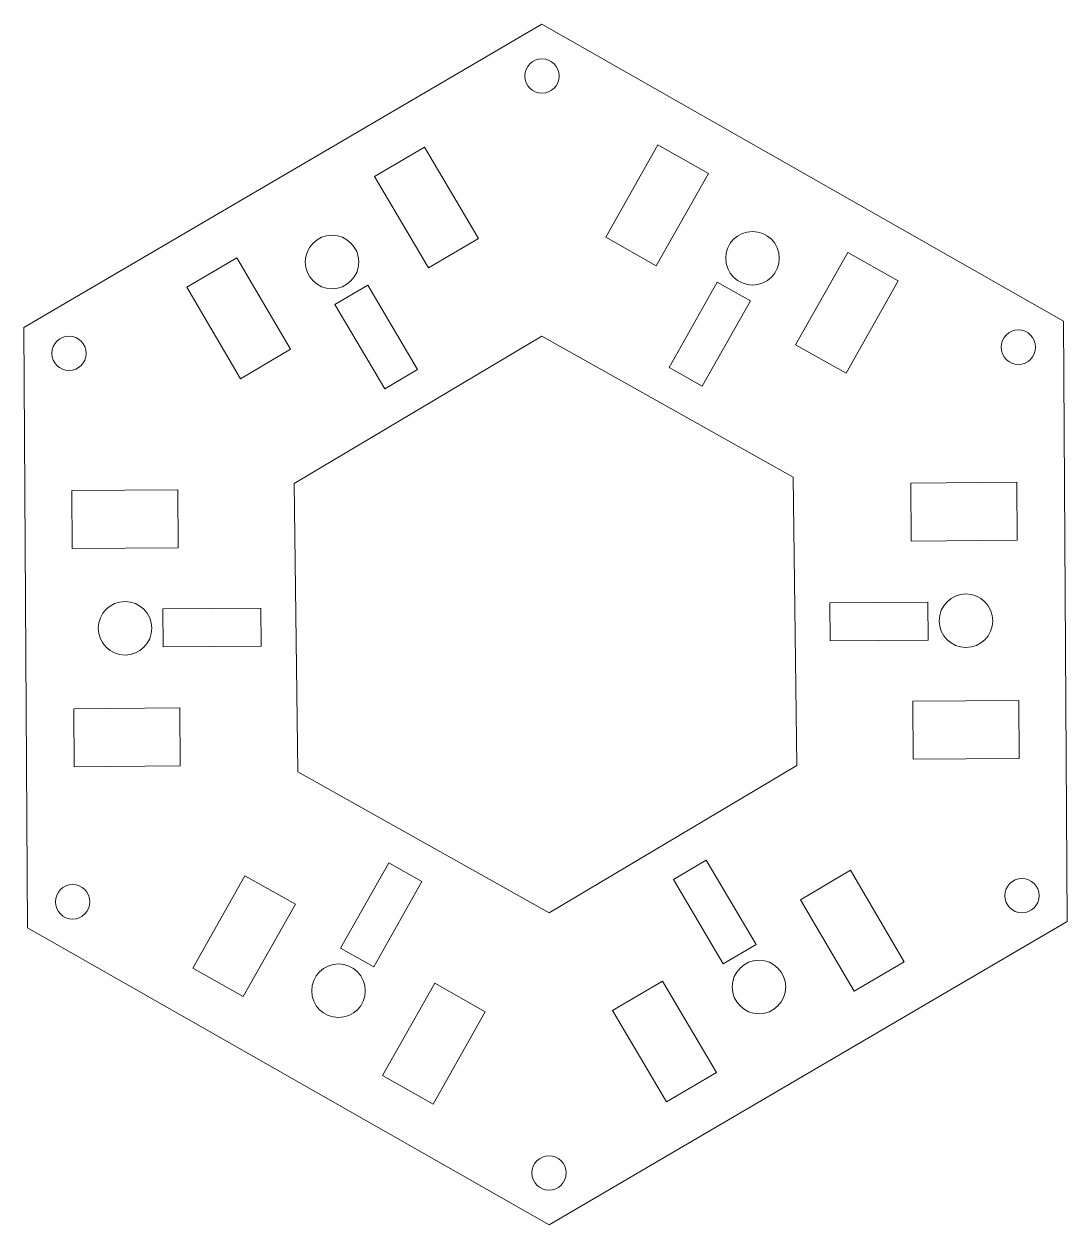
# Model space of a CAD drawing. Header units: inches. Extents: x -1.3 to 1.3, y -1.5 to 1.5.
import ezdxf

# ---------------------------------------------------------------- set-up
doc = ezdxf.new("R2010")
doc.units = ezdxf.units.IN
doc.header["$MEASUREMENT"] = 0

msp = doc.modelspace()

# ---------------------------------------------------------------- linework, layer by layer
at = {"color": 1, "linetype": 'Continuous', "lineweight": 5}
for p, q in [((-0.0089, 1.5), (-1.3035, 0.7423)), ((1.2946, 0.7577), (-0.0089, 1.5)), ((-0.3024, 1.1927), (-0.4273, 1.119)), ((-0.1678, 0.9643), (-0.3024, 1.1927)), ((0.1506, 0.9672), (0.2811, 1.1978)), ((0.2811, 1.1978), (0.4073, 1.1265)), ((-0.4273, 1.119), (-0.2928, 0.8907)), ((0.4073, 1.1265), (0.2768, 0.8958)), ((-0.2928, 0.8907), (-0.1678, 0.9643)), ((0.1506, 0.9672), (0.2768, 0.8958)), ((-0.8968, 0.8423), (-0.7719, 0.916)), ((-0.7719, 0.916), (-0.6374, 0.6877)), ((0.7555, 0.9296), (0.625, 0.6989)), ((0.8817, 0.8582), (0.7555, 0.9296)), ((-0.7623, 0.614), (-0.8968, 0.8423)), ((-0.5263, 0.7995), (-0.4444, 0.8478)), ((-0.4444, 0.8478), (-0.3201, 0.6367)), ((0.3087, 0.6423), (0.4293, 0.8555)), ((0.4293, 0.8555), (0.512, 0.8088)), ((0.7512, 0.6275), (0.8817, 0.8582)), ((-0.4019, 0.5885), (-0.5263, 0.7995)), ((0.512, 0.8088), (0.3914, 0.5955)), ((1.3035, -0.7423), (1.2946, 0.7577)), ((-1.3035, 0.7423), (-1.2946, -0.7577)), ((-0.0089, 0.7204), (-0.6283, 0.3525)), ((0.6194, 0.3679), (-0.0089, 0.7204)), ((0.625, 0.6989), (0.7512, 0.6275)), ((-0.7623, 0.614), (-0.6374, 0.6877)), ((-0.3201, 0.6367), (-0.4019, 0.5885)), ((0.3914, 0.5955), (0.3087, 0.6423)), ((0.6283, -0.3525), (0.6194, 0.3679)), ((-0.9191, 0.3368), (-1.1841, 0.3345)), ((-1.1841, 0.3345), (-1.1828, 0.1895)), ((-0.9178, 0.1918), (-0.9191, 0.3368)), ((-0.6283, 0.3525), (-0.6194, -0.3679)), ((0.9129, 0.3531), (1.1779, 0.3555)), ((0.9129, 0.3531), (0.9142, 0.2081)), ((1.1779, 0.3555), (1.1792, 0.2105)), ((1.1792, 0.2105), (0.9142, 0.2081)), ((-1.1828, 0.1895), (-0.9178, 0.1918)), ((-0.9564, 0.039), (-0.7114, 0.0412)), ((-0.9556, -0.056), (-0.9564, 0.039)), ((-0.7114, 0.0412), (-0.7106, -0.0538)), ((0.7106, 0.0538), (0.9556, 0.056)), ((0.7114, -0.0412), (0.7106, 0.0538)), ((0.9556, 0.056), (0.9564, -0.039)), ((-0.7106, -0.0538), (-0.9556, -0.056)), ((0.9564, -0.039), (0.7114, -0.0412)), ((-1.1792, -0.2105), (-0.9142, -0.2081)), ((-0.9129, -0.3531), (-0.9142, -0.2081)), ((1.1828, -0.1895), (0.9178, -0.1918)), ((0.9178, -0.1918), (0.9191, -0.3368)), ((1.1841, -0.3345), (1.1828, -0.1895)), ((-1.1779, -0.3555), (-1.1792, -0.2105)), ((-0.9129, -0.3531), (-1.1779, -0.3555)), ((0.0089, -0.7204), (0.6283, -0.3525)), ((0.9191, -0.3368), (1.1841, -0.3345)), ((-0.6194, -0.3679), (0.0089, -0.7204)), ((-0.512, -0.8088), (-0.3914, -0.5955)), ((-0.3914, -0.5955), (-0.3087, -0.6423)), ((0.3201, -0.6367), (0.4019, -0.5885)), ((0.4019, -0.5885), (0.5263, -0.7995)), ((-0.7512, -0.6275), (-0.8817, -0.8582)), ((-0.625, -0.6989), (-0.7512, -0.6275)), ((0.7623, -0.614), (0.6374, -0.6877)), ((0.7623, -0.614), (0.8968, -0.8423)), ((-0.3087, -0.6423), (-0.4293, -0.8555)), ((0.4444, -0.8478), (0.3201, -0.6367)), ((0.7719, -0.916), (0.6374, -0.6877)), ((-0.7555, -0.9296), (-0.625, -0.6989)), ((0.0089, -1.5), (1.3035, -0.7423)), ((-1.2946, -0.7577), (0.0089, -1.5)), ((-0.4293, -0.8555), (-0.512, -0.8088)), ((0.5263, -0.7995), (0.4444, -0.8478)), ((-0.8817, -0.8582), (-0.7555, -0.9296)), ((0.8968, -0.8423), (0.7719, -0.916)), ((-0.4073, -1.1265), (-0.2768, -0.8958)), ((-0.1506, -0.9672), (-0.2768, -0.8958)), ((0.2928, -0.8907), (0.1678, -0.9643)), ((0.4273, -1.119), (0.2928, -0.8907)), ((-0.1506, -0.9672), (-0.2811, -1.1978)), ((0.1678, -0.9643), (0.3024, -1.1927)), ((-0.2811, -1.1978), (-0.4073, -1.1265)), ((0.3024, -1.1927), (0.4273, -1.119))]:
    msp.add_line(p, q, dxfattribs=at)
for centre, radius in [((-0.0089, 1.37), 0.043), ((-0.5336, 0.9055), 0.0669), ((0.5174, 0.9149), 0.0669), ((-1.1909, 0.6773), 0.043), ((1.182, 0.6927), 0.043), ((1.051, 0.0094), 0.0669), ((-1.051, -0.0094), 0.0669), ((-1.182, -0.6927), 0.043), ((1.1909, -0.6773), 0.043), ((0.5336, -0.9055), 0.0669), ((-0.5174, -0.9149), 0.0669), ((0.0089, -1.37), 0.043)]:
    msp.add_circle(centre, radius, dxfattribs=at)

doc.saveas('drawing.dxf')
